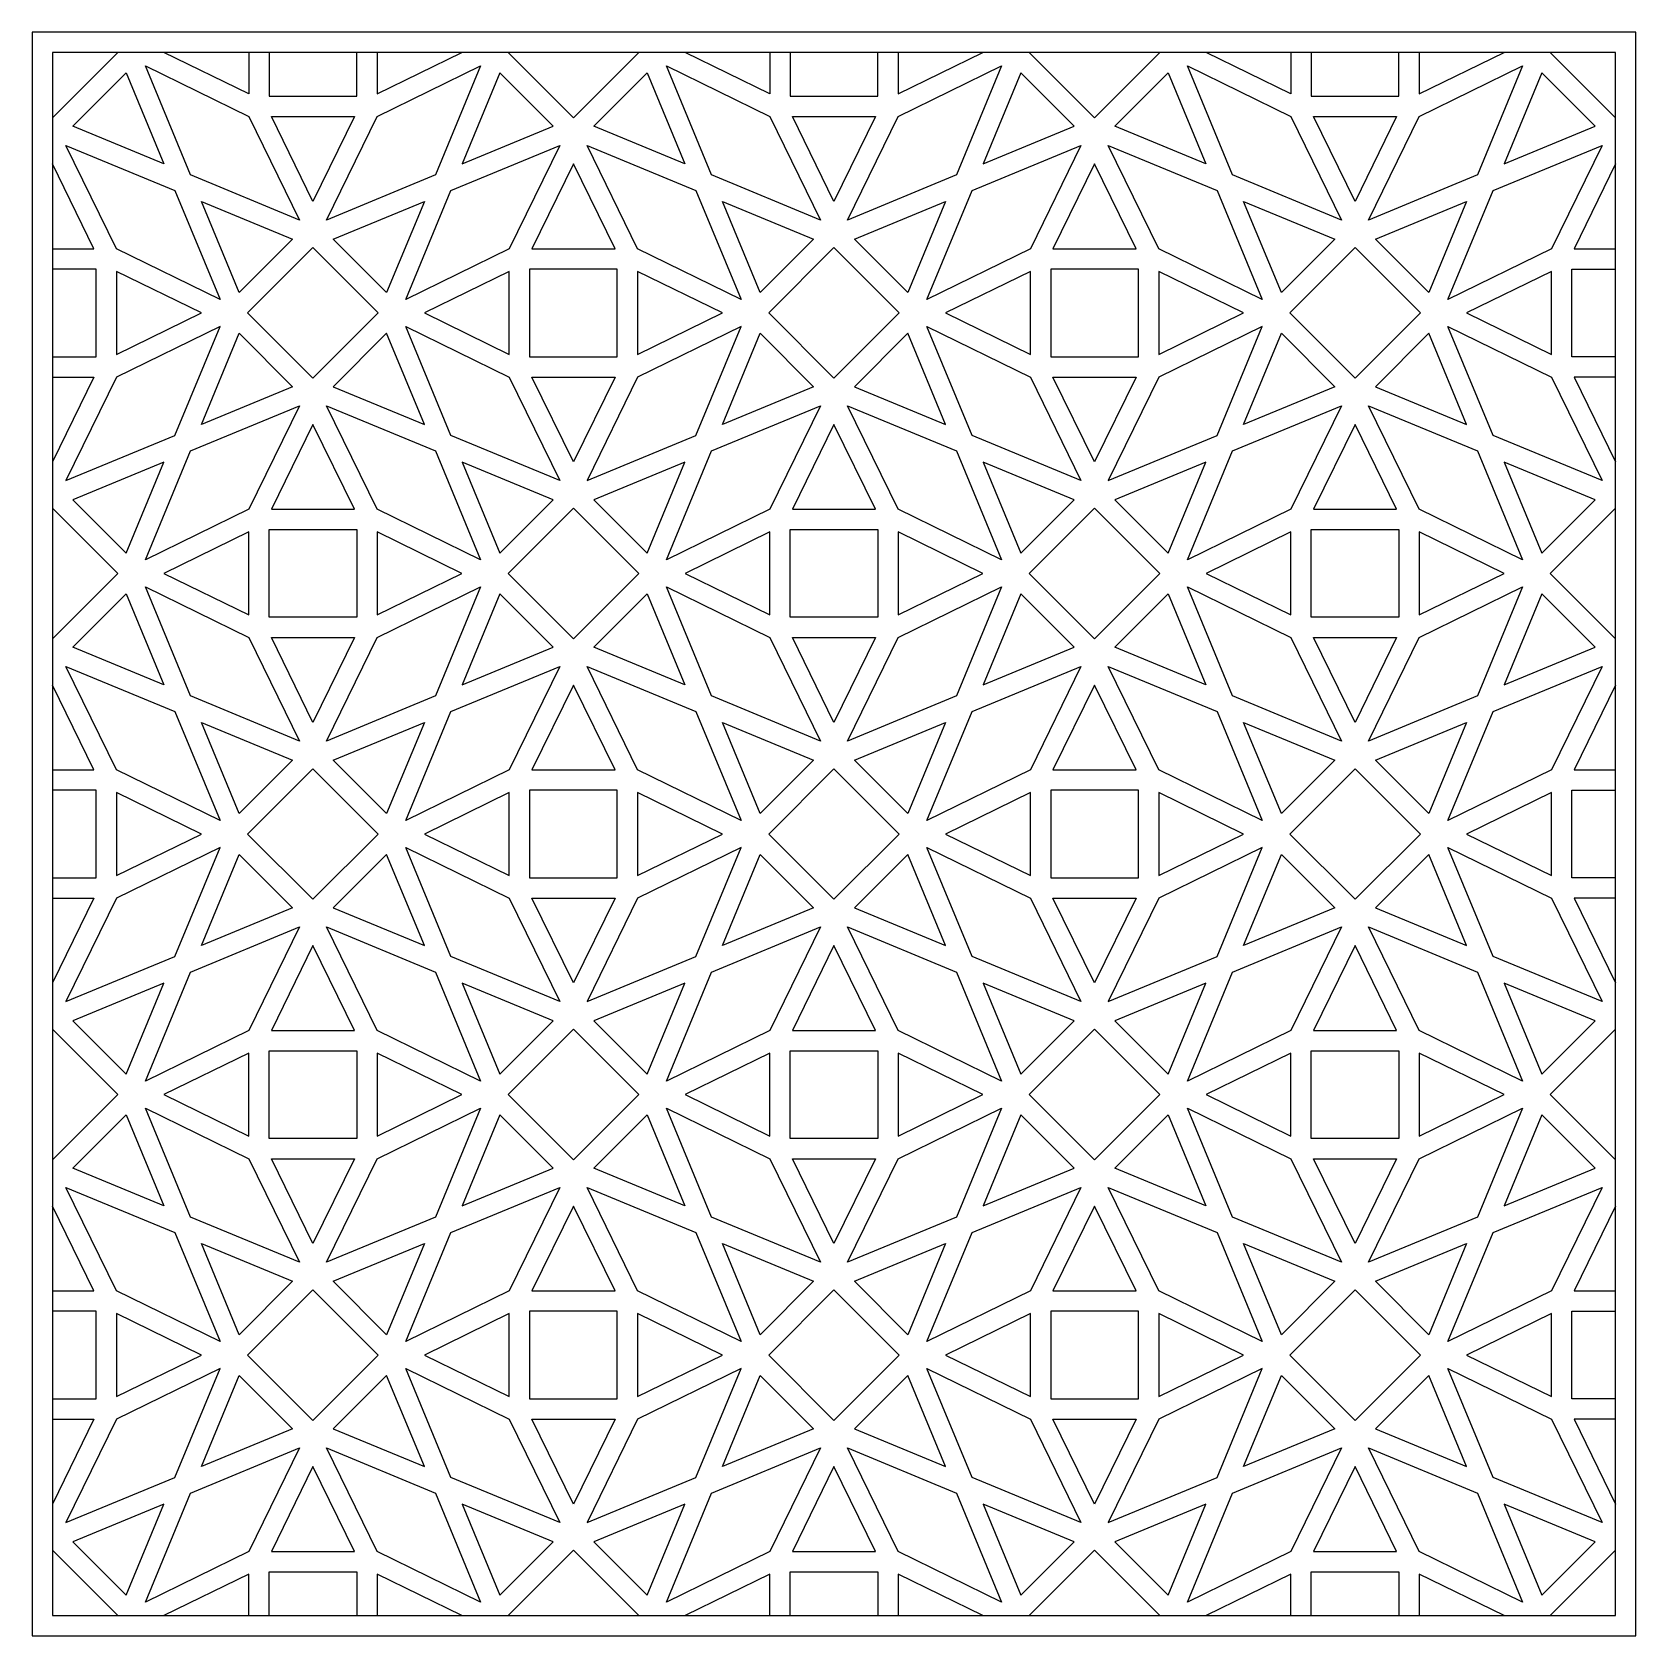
# Model space of a CAD drawing. Extents: x 1807 to 2781, y 815 to 1788.
import ezdxf

# ---------------------------------------------------------------- set-up
doc = ezdxf.new("R2010")
doc.units = 0
doc.layers.add('LAYER_01', color=7, linetype='CONTINUOUS')

msp = doc.modelspace()

# ---------------------------------------------------------------- linework, layer by layer
at = {"layer": 'LAYER_01'}
for p, q in [((1859.42, 1775.89), (1819.8, 1736.27)), ((2768.28, 1736.27), (2728.66, 1775.89)), ((1819.8, 867.04), (1859.42, 827.42)), ((2728.66, 827.42), (2768.28, 867.04))]:
    msp.add_line(p, q, dxfattribs=at)
for points in [[(1807.46, 815.07), (2780.62, 815.07), (2780.62, 1788.24), (1807.46, 1788.24)], [(1819.8, 827.42), (2768.28, 827.42), (2768.28, 1775.89), (1819.8, 1775.89)], [(1864.53, 1763.55), (1887.44, 1708.26), (1832.15, 1731.16)], [(1876.18, 1767.68), (1938.94, 1736.95), (1969.67, 1674.19), (1903.57, 1701.58)], [(1986.09, 1674.19), (2016.82, 1736.95), (2079.58, 1767.68), (2052.2, 1701.58)], [(2091.23, 1763.55), (2068.33, 1708.26), (2123.62, 1731.16)], [(2180.69, 1763.55), (2203.6, 1708.26), (2148.3, 1731.16)], [(2192.34, 1767.68), (2255.1, 1736.95), (2285.83, 1674.19), (2219.72, 1701.58)], [(2302.25, 1674.19), (2332.98, 1736.95), (2395.74, 1767.68), (2368.36, 1701.58)], [(2407.39, 1763.55), (2384.48, 1708.26), (2439.78, 1731.16)], [(2496.85, 1763.55), (2519.75, 1708.26), (2464.46, 1731.16)], [(2508.5, 1767.68), (2571.26, 1736.95), (2601.99, 1674.19), (2535.88, 1701.58)], [(2618.41, 1674.19), (2649.14, 1736.95), (2711.9, 1767.68), (2684.51, 1701.58)], [(2723.55, 1763.55), (2700.64, 1708.26), (2755.93, 1731.16)], [(1952.68, 1736.95), (2003.08, 1736.95), (1977.88, 1685.5)], [(2268.84, 1736.95), (2319.24, 1736.95), (2294.04, 1685.5)], [(2585, 1736.95), (2635.4, 1736.95), (2610.2, 1685.5)], [(1921.5, 1626.02), (1858.74, 1656.76), (1828.01, 1719.51), (1894.12, 1692.13)], [(2034.26, 1626.02), (2061.64, 1692.13), (2127.75, 1719.51), (2097.02, 1656.76)], [(2237.66, 1626.02), (2174.9, 1656.76), (2144.17, 1719.51), (2210.28, 1692.13)], [(2350.42, 1626.02), (2377.8, 1692.13), (2443.91, 1719.51), (2413.18, 1656.76)], [(2553.82, 1626.02), (2491.06, 1656.76), (2460.33, 1719.51), (2526.44, 1692.13)], [(2666.58, 1626.02), (2693.96, 1692.13), (2760.07, 1719.51), (2729.34, 1656.76)], [(2135.96, 1708.21), (2110.76, 1656.76), (2161.16, 1656.76)], [(2452.12, 1708.21), (2426.92, 1656.76), (2477.32, 1656.76)], [(1910.25, 1685.45), (1965.54, 1662.55), (1933.15, 1630.16)], [(2045.52, 1685.45), (2022.61, 1630.16), (1990.23, 1662.55)], [(2226.4, 1685.45), (2281.7, 1662.55), (2249.31, 1630.16)], [(2361.68, 1685.45), (2338.77, 1630.16), (2306.38, 1662.55)], [(2542.56, 1685.45), (2597.85, 1662.55), (2565.47, 1630.16)], [(2677.83, 1685.45), (2654.93, 1630.16), (2622.54, 1662.55)], [(1977.88, 1657.43), (1938.26, 1617.81), (1977.88, 1578.19), (2017.5, 1617.81)], [(2294.04, 1657.43), (2254.42, 1617.81), (2294.04, 1578.19), (2333.66, 1617.81)], [(2610.2, 1657.43), (2570.58, 1617.81), (2610.2, 1578.19), (2649.82, 1617.81)], [(1858.74, 1643.01), (1858.74, 1592.62), (1910.2, 1617.81)], [(2097.02, 1643.01), (2045.57, 1617.81), (2097.02, 1592.62)], [(2135.96, 1644.41), (2109.36, 1644.41), (2109.36, 1591.21), (2162.56, 1591.21), (2162.56, 1644.41)], [(2174.9, 1643.01), (2174.9, 1592.62), (2226.35, 1617.81)], [(2413.18, 1643.01), (2361.73, 1617.81), (2413.18, 1592.62)], [(2452.12, 1591.21), (2478.72, 1591.21), (2478.72, 1644.41), (2425.52, 1644.41), (2425.52, 1591.21)], [(2491.06, 1643.01), (2491.06, 1592.62), (2542.51, 1617.81)], [(2729.34, 1643.01), (2677.88, 1617.81), (2729.34, 1592.62)], [(1828.01, 1516.11), (1894.12, 1543.5), (1921.5, 1609.6), (1858.74, 1578.87)], [(2127.75, 1516.11), (2061.64, 1543.5), (2034.26, 1609.6), (2097.02, 1578.87)], [(2144.17, 1516.11), (2210.28, 1543.5), (2237.66, 1609.6), (2174.9, 1578.87)], [(2443.91, 1516.11), (2377.8, 1543.5), (2350.42, 1609.6), (2413.18, 1578.87)], [(2460.33, 1516.11), (2526.44, 1543.5), (2553.82, 1609.6), (2491.06, 1578.87)], [(2760.07, 1516.11), (2693.96, 1543.5), (2666.58, 1609.6), (2729.34, 1578.87)], [(1933.15, 1605.47), (1965.54, 1573.08), (1910.25, 1550.18)], [(2022.61, 1605.47), (1990.23, 1573.08), (2045.52, 1550.18)], [(2249.31, 1605.47), (2281.7, 1573.08), (2226.4, 1550.18)], [(2338.77, 1605.47), (2306.38, 1573.08), (2361.68, 1550.18)], [(2565.47, 1605.47), (2597.85, 1573.08), (2542.56, 1550.18)], [(2654.93, 1605.47), (2622.54, 1573.08), (2677.83, 1550.18)], [(2135.96, 1527.42), (2110.76, 1578.87), (2161.16, 1578.87)], [(2452.12, 1527.42), (2426.92, 1578.87), (2477.32, 1578.87)], [(1969.67, 1561.43), (1938.94, 1498.68), (1876.18, 1467.94), (1903.57, 1534.05)], [(2079.58, 1467.94), (2016.82, 1498.68), (1986.09, 1561.43), (2052.2, 1534.05)], [(2285.83, 1561.43), (2255.1, 1498.68), (2192.34, 1467.94), (2219.72, 1534.05)], [(2395.74, 1467.94), (2332.98, 1498.68), (2302.25, 1561.43), (2368.36, 1534.05)], [(2601.99, 1561.43), (2571.26, 1498.68), (2508.5, 1467.94), (2535.88, 1534.05)], [(2711.9, 1467.94), (2649.14, 1498.68), (2618.41, 1561.43), (2684.51, 1534.05)], [(2003.08, 1498.68), (1977.88, 1550.13), (1952.68, 1498.68)], [(2319.24, 1498.68), (2294.04, 1550.13), (2268.84, 1498.68)], [(2635.4, 1498.68), (2610.2, 1550.13), (2585, 1498.68)], [(1864.53, 1472.08), (1887.44, 1527.37), (1832.15, 1504.47)], [(2091.23, 1472.08), (2123.62, 1504.47), (2068.33, 1527.37)], [(2180.69, 1472.08), (2203.6, 1527.37), (2148.3, 1504.47)], [(2407.39, 1472.08), (2439.78, 1504.47), (2384.48, 1527.37)], [(2496.85, 1472.08), (2519.75, 1527.37), (2464.46, 1504.47)], [(2723.55, 1472.08), (2755.93, 1504.47), (2700.64, 1527.37)], [(2135.96, 1499.35), (2175.58, 1459.73), (2135.96, 1420.11), (2096.34, 1459.73)], [(2452.12, 1499.35), (2491.74, 1459.73), (2452.12, 1420.11), (2412.5, 1459.73)], [(1887.49, 1459.73), (1938.94, 1434.54), (1938.94, 1484.93)], [(2004.48, 1459.73), (2004.48, 1433.14), (1951.28, 1433.14), (1951.28, 1486.33), (2004.48, 1486.33)], [(2068.28, 1459.73), (2016.82, 1484.93), (2016.82, 1434.54)], [(2203.65, 1459.73), (2255.1, 1434.54), (2255.1, 1484.93)], [(2320.64, 1459.73), (2320.64, 1433.14), (2267.44, 1433.14), (2267.44, 1486.33), (2320.64, 1486.33)], [(2384.43, 1459.73), (2332.98, 1484.93), (2332.98, 1434.54)], [(2519.81, 1459.73), (2571.26, 1434.54), (2571.26, 1484.93)], [(2583.6, 1459.73), (2583.6, 1486.33), (2636.8, 1486.33), (2636.8, 1433.14), (2583.6, 1433.14)], [(2700.59, 1459.73), (2649.14, 1484.93), (2649.14, 1434.54)], [(1876.18, 1451.53), (1938.94, 1420.79), (1969.67, 1358.04), (1903.57, 1385.42)], [(1986.09, 1358.04), (2016.82, 1420.79), (2079.58, 1451.53), (2052.2, 1385.42)], [(2192.34, 1451.53), (2255.1, 1420.79), (2285.83, 1358.04), (2219.72, 1385.42)], [(2302.25, 1358.04), (2332.98, 1420.79), (2395.74, 1451.53), (2368.36, 1385.42)], [(2508.5, 1451.53), (2571.26, 1420.79), (2601.99, 1358.04), (2535.88, 1385.42)], [(2618.41, 1358.04), (2649.14, 1420.79), (2711.9, 1451.53), (2684.51, 1385.42)], [(1864.53, 1447.39), (1887.44, 1392.1), (1832.15, 1415)], [(2091.23, 1447.39), (2068.33, 1392.1), (2123.62, 1415)], [(2180.69, 1447.39), (2203.6, 1392.1), (2148.3, 1415)], [(2407.39, 1447.39), (2384.48, 1392.1), (2439.78, 1415)], [(2496.85, 1447.39), (2519.75, 1392.1), (2464.46, 1415)], [(2723.55, 1447.39), (2700.64, 1392.1), (2755.93, 1415)], [(1952.68, 1420.79), (2003.08, 1420.79), (1977.88, 1369.34)], [(2268.84, 1420.79), (2319.24, 1420.79), (2294.04, 1369.34)], [(2585, 1420.79), (2635.4, 1420.79), (2610.2, 1369.34)], [(1921.5, 1309.86), (1858.74, 1340.6), (1828.01, 1403.35), (1894.12, 1375.97)], [(2034.26, 1309.86), (2061.64, 1375.97), (2127.75, 1403.35), (2097.02, 1340.6)], [(2237.66, 1309.86), (2174.9, 1340.6), (2144.17, 1403.35), (2210.28, 1375.97)], [(2350.42, 1309.86), (2377.8, 1375.97), (2443.91, 1403.35), (2413.18, 1340.6)], [(2553.82, 1309.86), (2491.06, 1340.6), (2460.33, 1403.35), (2526.44, 1375.97)], [(2666.58, 1309.86), (2693.96, 1375.97), (2760.07, 1403.35), (2729.34, 1340.6)], [(2135.96, 1392.05), (2110.76, 1340.6), (2161.16, 1340.6)], [(2452.12, 1392.05), (2426.92, 1340.6), (2477.32, 1340.6)], [(1910.25, 1369.29), (1965.54, 1346.39), (1933.15, 1314)], [(2045.52, 1369.29), (2022.61, 1314), (1990.23, 1346.39)], [(2226.4, 1369.29), (2281.7, 1346.39), (2249.31, 1314)], [(2361.68, 1369.29), (2338.77, 1314), (2306.38, 1346.39)], [(2542.56, 1369.29), (2597.85, 1346.39), (2565.47, 1314)], [(2677.83, 1369.29), (2654.93, 1314), (2622.54, 1346.39)], [(1977.88, 1341.27), (1938.26, 1301.65), (1977.88, 1262.03), (2017.5, 1301.65)], [(2294.04, 1341.27), (2254.42, 1301.65), (2294.04, 1262.03), (2333.66, 1301.65)], [(2610.2, 1341.27), (2570.58, 1301.65), (2610.2, 1262.03), (2649.82, 1301.65)], [(1858.74, 1326.85), (1858.74, 1276.46), (1910.2, 1301.65)], [(2097.02, 1326.85), (2045.57, 1301.65), (2097.02, 1276.46)], [(2135.96, 1275.06), (2162.56, 1275.06), (2162.56, 1328.25), (2109.36, 1328.25), (2109.36, 1275.06)], [(2174.9, 1326.85), (2174.9, 1276.46), (2226.35, 1301.65)], [(2413.18, 1326.85), (2361.73, 1301.65), (2413.18, 1276.46)], [(2452.12, 1275.06), (2478.72, 1275.06), (2478.72, 1328.25), (2425.52, 1328.25), (2425.52, 1275.06)], [(2491.06, 1326.85), (2491.06, 1276.46), (2542.51, 1301.65)], [(2729.34, 1326.85), (2677.88, 1301.65), (2729.34, 1276.46)], [(1828.01, 1199.96), (1894.12, 1227.34), (1921.5, 1293.45), (1858.74, 1262.71)], [(1933.15, 1289.31), (1965.54, 1256.92), (1910.25, 1234.02)], [(2022.61, 1289.31), (1990.23, 1256.92), (2045.52, 1234.02)], [(2127.75, 1199.96), (2061.64, 1227.34), (2034.26, 1293.45), (2097.02, 1262.71)], [(2144.17, 1199.96), (2210.28, 1227.34), (2237.66, 1293.45), (2174.9, 1262.71)], [(2249.31, 1289.31), (2281.7, 1256.92), (2226.4, 1234.02)], [(2338.77, 1289.31), (2306.38, 1256.92), (2361.68, 1234.02)], [(2443.91, 1199.96), (2377.8, 1227.34), (2350.42, 1293.45), (2413.18, 1262.71)], [(2460.33, 1199.96), (2526.44, 1227.34), (2553.82, 1293.45), (2491.06, 1262.71)], [(2565.47, 1289.31), (2597.85, 1256.92), (2542.56, 1234.02)], [(2654.93, 1289.31), (2622.54, 1256.92), (2677.83, 1234.02)], [(2760.07, 1199.96), (2693.96, 1227.34), (2666.58, 1293.45), (2729.34, 1262.71)], [(2135.96, 1211.26), (2110.76, 1262.71), (2161.16, 1262.71)], [(2452.12, 1211.26), (2426.92, 1262.71), (2477.32, 1262.71)], [(1969.67, 1245.27), (1938.94, 1182.52), (1876.18, 1151.78), (1903.57, 1217.89)], [(2079.58, 1151.78), (2016.82, 1182.52), (1986.09, 1245.27), (2052.2, 1217.89)], [(2285.83, 1245.27), (2255.1, 1182.52), (2192.34, 1151.78), (2219.72, 1217.89)], [(2395.74, 1151.78), (2332.98, 1182.52), (2302.25, 1245.27), (2368.36, 1217.89)], [(2601.99, 1245.27), (2571.26, 1182.52), (2508.5, 1151.78), (2535.88, 1217.89)], [(2711.9, 1151.78), (2649.14, 1182.52), (2618.41, 1245.27), (2684.51, 1217.89)], [(2003.08, 1182.52), (1977.88, 1233.97), (1952.68, 1182.52)], [(2319.24, 1182.52), (2294.04, 1233.97), (2268.84, 1182.52)], [(2635.4, 1182.52), (2610.2, 1233.97), (2585, 1182.52)], [(1864.53, 1155.92), (1887.44, 1211.21), (1832.15, 1188.31)], [(2091.23, 1155.92), (2123.62, 1188.31), (2068.33, 1211.21)], [(2180.69, 1155.92), (2203.6, 1211.21), (2148.3, 1188.31)], [(2407.39, 1155.92), (2439.78, 1188.31), (2384.48, 1211.21)], [(2496.85, 1155.92), (2519.75, 1211.21), (2464.46, 1188.31)], [(2723.55, 1155.92), (2755.93, 1188.31), (2700.64, 1211.21)], [(2135.96, 1183.19), (2175.58, 1143.57), (2135.96, 1103.96), (2096.34, 1143.57)], [(2452.12, 1183.19), (2491.74, 1143.57), (2452.12, 1103.96), (2412.5, 1143.57)], [(1887.49, 1143.57), (1938.94, 1118.38), (1938.94, 1168.77)], [(2004.48, 1143.57), (2004.48, 1116.98), (1951.28, 1116.98), (1951.28, 1170.17), (2004.48, 1170.17)], [(2068.28, 1143.57), (2016.82, 1168.77), (2016.82, 1118.38)], [(2203.65, 1143.57), (2255.1, 1118.38), (2255.1, 1168.77)], [(2267.44, 1143.57), (2267.44, 1170.17), (2320.64, 1170.17), (2320.64, 1116.98), (2267.44, 1116.98)], [(2384.43, 1143.57), (2332.98, 1168.77), (2332.98, 1118.38)], [(2519.81, 1143.57), (2571.26, 1118.38), (2571.26, 1168.77)], [(2636.8, 1143.57), (2636.8, 1116.98), (2583.6, 1116.98), (2583.6, 1170.17), (2636.8, 1170.17)], [(2700.59, 1143.57), (2649.14, 1168.77), (2649.14, 1118.38)], [(1864.53, 1131.23), (1887.44, 1075.94), (1832.15, 1098.84)], [(1876.18, 1135.37), (1938.94, 1104.63), (1969.67, 1041.88), (1903.57, 1069.26)], [(1986.09, 1041.88), (2016.82, 1104.63), (2079.58, 1135.37), (2052.2, 1069.26)], [(2091.23, 1131.23), (2068.33, 1075.94), (2123.62, 1098.84)], [(2180.69, 1131.23), (2203.6, 1075.94), (2148.3, 1098.84)], [(2192.34, 1135.37), (2255.1, 1104.63), (2285.83, 1041.88), (2219.72, 1069.26)], [(2302.25, 1041.88), (2332.98, 1104.63), (2395.74, 1135.37), (2368.36, 1069.26)], [(2407.39, 1131.23), (2384.48, 1075.94), (2439.78, 1098.84)], [(2496.85, 1131.23), (2519.75, 1075.94), (2464.46, 1098.84)], [(2508.5, 1135.37), (2571.26, 1104.63), (2601.99, 1041.88), (2535.88, 1069.26)], [(2618.41, 1041.88), (2649.14, 1104.63), (2711.9, 1135.37), (2684.51, 1069.26)], [(2723.55, 1131.23), (2700.64, 1075.94), (2755.93, 1098.84)], [(1952.68, 1104.63), (2003.08, 1104.63), (1977.88, 1053.18)], [(2268.84, 1104.63), (2319.24, 1104.63), (2294.04, 1053.18)], [(2585, 1104.63), (2635.4, 1104.63), (2610.2, 1053.18)], [(1921.5, 993.7), (1858.74, 1024.44), (1828.01, 1087.19), (1894.12, 1059.81)], [(2034.26, 993.7), (2061.64, 1059.81), (2127.75, 1087.19), (2097.02, 1024.44)], [(2237.66, 993.7), (2174.9, 1024.44), (2144.17, 1087.19), (2210.28, 1059.81)], [(2350.42, 993.7), (2377.8, 1059.81), (2443.91, 1087.19), (2413.18, 1024.44)], [(2553.82, 993.7), (2491.06, 1024.44), (2460.33, 1087.19), (2526.44, 1059.81)], [(2666.58, 993.7), (2693.96, 1059.81), (2760.07, 1087.19), (2729.34, 1024.44)], [(2135.96, 1075.89), (2110.76, 1024.44), (2161.16, 1024.44)], [(2452.12, 1075.89), (2426.92, 1024.44), (2477.32, 1024.44)], [(1910.25, 1053.13), (1965.54, 1030.23), (1933.15, 997.84)], [(2045.52, 1053.13), (2022.61, 997.84), (1990.23, 1030.23)], [(2226.4, 1053.13), (2281.7, 1030.23), (2249.31, 997.84)], [(2361.68, 1053.13), (2338.77, 997.84), (2306.38, 1030.23)], [(2542.56, 1053.13), (2597.85, 1030.23), (2565.47, 997.84)], [(2677.83, 1053.13), (2654.93, 997.84), (2622.54, 1030.23)], [(1977.88, 1025.12), (1938.26, 985.5), (1977.88, 945.88), (2017.5, 985.5)], [(2294.04, 1025.12), (2254.42, 985.5), (2294.04, 945.88), (2333.66, 985.5)], [(2610.2, 1025.12), (2570.58, 985.5), (2610.2, 945.88), (2649.82, 985.5)], [(2135.96, 958.9), (2162.56, 958.9), (2162.56, 1012.09), (2109.36, 1012.09), (2109.36, 958.9)], [(2452.12, 1012.09), (2425.52, 1012.09), (2425.52, 958.9), (2478.72, 958.9), (2478.72, 1012.09)], [(1858.74, 1010.69), (1858.74, 960.3), (1910.2, 985.5)], [(2097.02, 1010.69), (2045.57, 985.5), (2097.02, 960.3)], [(2174.9, 1010.69), (2174.9, 960.3), (2226.35, 985.5)], [(2413.18, 1010.69), (2361.73, 985.5), (2413.18, 960.3)], [(2491.06, 1010.69), (2491.06, 960.3), (2542.51, 985.5)], [(2729.34, 1010.69), (2677.88, 985.5), (2729.34, 960.3)], [(1828.01, 883.8), (1894.12, 911.18), (1921.5, 977.29), (1858.74, 946.55)], [(2127.75, 883.8), (2061.64, 911.18), (2034.26, 977.29), (2097.02, 946.55)], [(2144.17, 883.8), (2210.28, 911.18), (2237.66, 977.29), (2174.9, 946.55)], [(2443.91, 883.8), (2377.8, 911.18), (2350.42, 977.29), (2413.18, 946.55)], [(2460.33, 883.8), (2526.44, 911.18), (2553.82, 977.29), (2491.06, 946.55)], [(2760.07, 883.8), (2693.96, 911.18), (2666.58, 977.29), (2729.34, 946.55)], [(1933.15, 973.15), (1965.54, 940.76), (1910.25, 917.86)], [(2022.61, 973.15), (1990.23, 940.76), (2045.52, 917.86)], [(2249.31, 973.15), (2281.7, 940.76), (2226.4, 917.86)], [(2338.77, 973.15), (2306.38, 940.76), (2361.68, 917.86)], [(2565.47, 973.15), (2597.85, 940.76), (2542.56, 917.86)], [(2654.93, 973.15), (2622.54, 940.76), (2677.83, 917.86)], [(2135.96, 895.1), (2110.76, 946.55), (2161.16, 946.55)], [(2452.12, 895.1), (2426.92, 946.55), (2477.32, 946.55)], [(1969.67, 929.11), (1938.94, 866.36), (1876.18, 835.62), (1903.57, 901.73)], [(2079.58, 835.62), (2016.82, 866.36), (1986.09, 929.11), (2052.2, 901.73)], [(2285.83, 929.11), (2255.1, 866.36), (2192.34, 835.62), (2219.72, 901.73)], [(2395.74, 835.62), (2332.98, 866.36), (2302.25, 929.11), (2368.36, 901.73)], [(2601.99, 929.11), (2571.26, 866.36), (2508.5, 835.62), (2535.88, 901.73)], [(2711.9, 835.62), (2649.14, 866.36), (2618.41, 929.11), (2684.51, 901.73)], [(2003.08, 866.36), (1977.88, 917.81), (1952.68, 866.36)], [(2319.24, 866.36), (2294.04, 917.81), (2268.84, 866.36)], [(2635.4, 866.36), (2610.2, 917.81), (2585, 866.36)], [(1864.53, 839.76), (1887.44, 895.05), (1832.15, 872.15)], [(2091.23, 839.76), (2123.62, 872.15), (2068.33, 895.05)], [(2180.69, 839.76), (2203.6, 895.05), (2148.3, 872.15)], [(2407.39, 839.76), (2439.78, 872.15), (2384.48, 895.05)], [(2496.85, 839.76), (2519.75, 895.05), (2464.46, 872.15)], [(2723.55, 839.76), (2755.93, 872.15), (2700.64, 895.05)]]:
    msp.add_lwpolyline(points, close=True, dxfattribs=at)
for points in [[(1938.94, 1775.89), (1938.94, 1750.69), (1887.49, 1775.89)], [(1951.28, 1775.89), (1951.28, 1749.29), (2004.48, 1749.29), (2004.48, 1775.89)], [(2016.82, 1775.89), (2016.82, 1750.69), (2068.28, 1775.89)], [(2175.58, 1775.89), (2135.96, 1736.27), (2096.34, 1775.89)], [(2255.1, 1775.89), (2255.1, 1750.69), (2203.65, 1775.89)], [(2267.44, 1775.89), (2267.44, 1749.29), (2320.64, 1749.29), (2320.64, 1775.89)], [(2332.98, 1775.89), (2332.98, 1750.69), (2384.43, 1775.89)], [(2491.74, 1775.89), (2452.12, 1736.27), (2412.5, 1775.89)], [(2571.26, 1775.89), (2571.26, 1750.69), (2519.81, 1775.89)], [(2583.6, 1775.89), (2583.6, 1749.29), (2636.8, 1749.29), (2636.8, 1775.89)], [(2649.14, 1775.89), (2649.14, 1750.69), (2700.59, 1775.89)], [(1819.8, 1656.76), (1845, 1656.76), (1819.8, 1708.21)], [(2768.28, 1708.21), (2743.08, 1656.76), (2768.28, 1656.76)], [(1819.8, 1591.21), (1846.4, 1591.21), (1846.4, 1644.41), (1819.8, 1644.41)], [(2768.28, 1591.21), (2741.68, 1591.21), (2741.68, 1644.41), (2768.28, 1644.41)], [(1819.8, 1578.87), (1845, 1578.87), (1819.8, 1527.42)], [(2768.28, 1578.87), (2743.08, 1578.87), (2768.28, 1527.42)], [(1819.8, 1499.35), (1859.42, 1459.73), (1819.8, 1420.11)], [(2768.28, 1420.11), (2728.66, 1459.73), (2768.28, 1499.35)], [(1819.8, 1340.6), (1845, 1340.6), (1819.8, 1392.05)], [(2768.28, 1392.05), (2743.08, 1340.6), (2768.28, 1340.6)], [(1819.8, 1275.06), (1846.4, 1275.06), (1846.4, 1328.25), (1819.8, 1328.25)], [(2768.28, 1275.06), (2741.68, 1275.06), (2741.68, 1328.25), (2768.28, 1328.25)], [(1819.8, 1262.71), (1845, 1262.71), (1819.8, 1211.26)], [(2768.28, 1262.71), (2743.08, 1262.71), (2768.28, 1211.26)], [(1819.8, 1183.19), (1859.42, 1143.57), (1819.8, 1103.96)], [(2768.28, 1103.96), (2728.66, 1143.57), (2768.28, 1183.19)], [(1819.8, 1024.44), (1845, 1024.44), (1819.8, 1075.89)], [(2768.28, 1075.89), (2743.08, 1024.44), (2768.28, 1024.44)], [(1819.8, 958.9), (1846.4, 958.9), (1846.4, 1012.09), (1819.8, 1012.09)], [(2768.28, 958.9), (2741.68, 958.9), (2741.68, 1012.09), (2768.28, 1012.09)], [(1819.8, 946.55), (1845, 946.55), (1819.8, 895.1)], [(2768.28, 946.55), (2743.08, 946.55), (2768.28, 895.1)], [(2096.34, 827.42), (2135.96, 867.04), (2175.58, 827.42)], [(2412.5, 827.42), (2452.12, 867.04), (2491.74, 827.42)], [(1938.94, 827.42), (1938.94, 852.61), (1887.49, 827.42)], [(1951.28, 827.42), (1951.28, 854.01), (2004.48, 854.01), (2004.48, 827.42)], [(2068.28, 827.42), (2016.82, 852.61), (2016.82, 827.42)], [(2255.1, 827.42), (2255.1, 852.61), (2203.65, 827.42)], [(2267.44, 827.42), (2267.44, 854.01), (2320.64, 854.01), (2320.64, 827.42)], [(2384.43, 827.42), (2332.98, 852.61), (2332.98, 827.42)], [(2571.26, 827.42), (2571.26, 852.61), (2519.81, 827.42)], [(2583.6, 827.42), (2583.6, 854.01), (2636.8, 854.01), (2636.8, 827.42)], [(2700.59, 827.42), (2649.14, 852.61), (2649.14, 827.42)]]:
    msp.add_lwpolyline(points, dxfattribs=at)

doc.saveas('drawing.dxf')
